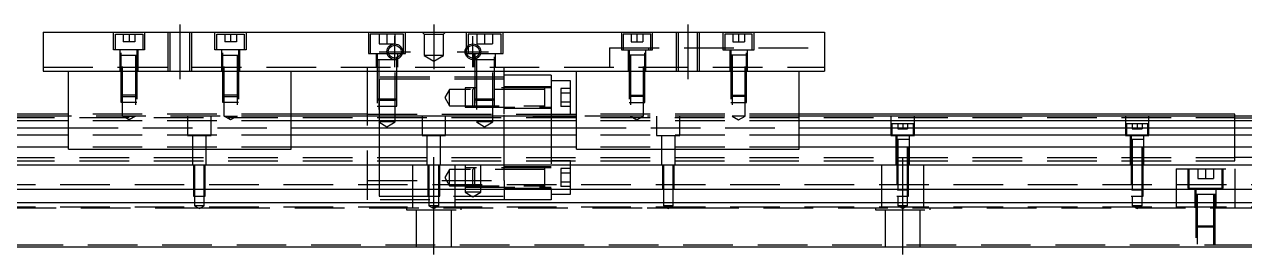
# Model space of a CAD drawing. Extents: x -10 to 720, y -257 to 102.
# Drawn here: x 155.2 to 467.5, y -224.1 to -165.1 of the extents above; entities that cross this region are included whole.
import ezdxf

# ---------------------------------------------------------------- set-up
doc = ezdxf.new("R2010")
doc.units = 0
doc.linetypes.add('CENTER', pattern=[50.8, 31.75, -6.35, 6.35, -6.35])
doc.linetypes.add('DASHED', pattern=[19.05, 12.7, -6.35])
doc.layers.get('0').update_dxf_attribs({"linetype": 'CONTINUOUS'})
doc.layers.add('CENTER', color=1, linetype='CENTER')

msp = doc.modelspace()

# ---------------------------------------------------------------- linework, layer by layer
at = {"color": 7, "linetype": 'CONTINUOUS'}
for p, q in [((160, -167.06), (360, -167.06)), ((160, -167.06), (160, -177.06)), ((360, -167.06), (360, -177.06)), ((160, -177.06), (360, -177.06)), ((166.5, -197.06), (166.5, -177.06)), ((223.5, -197.06), (223.5, -177.06)), ((243, -188.06), (243, -177.06)), ((278, -188.06), (278, -177.06)), ((296.5, -197.06), (296.5, -177.06)), ((353.5, -197.06), (353.5, -177.06)), ((290, -178.06), (278, -178.06)), ((290, -178.06), (290, -188.06)), ((295, -179.56), (290, -179.56)), ((295, -188.06), (295, -179.56)), ((166.5, -188.56), (0, -188.56)), ((166.5, -189.812272), (0, -189.812272)), ((166.5, -188.06), (60.5, -188.06)), ((243, -188.06), (223.5, -188.06)), ((296.5, -188.56), (223.5, -188.56)), ((296.5, -189.812272), (223.5, -189.812272)), ((290, -188.06), (296.5, -188.06)), ((465, -188.06), (353.5, -188.06)), ((520, -188.56), (353.5, -188.56)), ((520, -189.812272), (353.5, -189.812272)), ((465, -188.56), (465, -188.06)), ((0, -191.58668), (166.5, -191.58668)), ((166.5, -193.483076), (0, -193.483076)), ((223.5, -191.58668), (296.5, -191.58668)), ((296.5, -193.483076), (223.5, -193.483076)), ((353.5, -191.58668), (520, -191.58668)), ((520, -193.483076), (353.5, -193.483076)), ((166.5, -196.537372), (0, -196.537372)), ((296.5, -196.537372), (223.5, -196.537372)), ((520, -196.537372), (353.5, -196.537372)), ((166.5, -197.06), (223.5, -197.06)), ((296.5, -197.06), (353.5, -197.06)), ((0, -201.06), (520, -201.06)), ((520, -207.36), (0, -207.36)), ((520, -210.76), (0, -210.76)), ((0, -222.06), (520, -222.06))]:
    msp.add_line(p, q, dxfattribs=at)
at = {"color": 3, "linetype": 'DASHED'}
for p, q in [((178, -171.56), (178, -167.06)), ((178.5, -167.56), (185.5, -167.56)), ((178.5, -171.56), (178.5, -167.56)), ((180.5, -167.56), (180.5, -169.56)), ((182, -167.56), (182, -169.56)), ((183.5, -167.56), (183.5, -169.56)), ((185.5, -167.56), (185.5, -171.56)), ((186, -167.06), (186, -171.56)), ((192.000006, -177.06), (192.000006, -167.06)), ((192.5, -177.06), (192.5, -167.06)), ((197.5, -167.06), (197.5, -177.06)), ((197.999994, -167.06), (197.999994, -177.06)), ((204, -171.56), (204, -167.06)), ((204.5, -167.56), (211.5, -167.56)), ((204.5, -171.56), (204.5, -167.56)), ((206.5, -167.56), (206.5, -169.56)), ((208, -167.56), (208, -169.56)), ((209.5, -167.56), (209.5, -169.56)), ((211.5, -167.56), (211.5, -171.56)), ((212, -167.06), (212, -171.56)), ((243.25, -167.06), (243.25, -172.56)), ((252.25, -167.56), (243.75, -167.56)), ((243.75, -167.56), (243.75, -172.56)), ((246, -167.56), (246, -170.06)), ((248, -167.56), (248, -170.06)), ((250, -167.56), (250, -170.06)), ((252.25, -172.56), (252.25, -167.56)), ((252.75, -172.56), (252.75, -167.06)), ((257.5, -167.56), (257, -167.06)), ((257.5, -167.56), (257.5, -173.06)), ((257.5, -167.56), (262.5, -167.56)), ((262.5, -167.56), (263, -167.06)), ((262.5, -173.06), (262.5, -167.56)), ((268.25, -167.06), (268.25, -172.56)), ((277.25, -167.56), (268.75, -167.56)), ((268.75, -167.56), (268.75, -170.49875)), ((271, -167.56), (271, -170.06)), ((273, -167.56), (273, -170.06)), ((275, -167.56), (275, -170.06)), ((277.25, -172.56), (277.25, -167.56)), ((277.75, -172.56), (277.75, -167.06)), ((308, -167.06), (308, -171.56)), ((315.5, -167.56), (308.5, -167.56)), ((308.5, -167.56), (308.5, -171.56)), ((310.5, -167.56), (310.5, -169.56)), ((312, -167.56), (312, -169.56)), ((313.5, -167.56), (313.5, -169.56)), ((315.5, -171.56), (315.5, -167.56)), ((316, -171.56), (316, -167.06)), ((322.000006, -167.06), (322.000006, -177.06)), ((322.5, -167.06), (322.5, -177.06)), ((327.5, -177.06), (327.5, -167.06)), ((327.999994, -177.06), (327.999994, -167.06)), ((334, -167.06), (334, -171.56)), ((341.5, -167.56), (334.5, -167.56)), ((334.5, -167.56), (334.5, -171.56)), ((336.5, -167.56), (336.5, -169.56)), ((338, -167.56), (338, -169.56)), ((339.5, -167.56), (339.5, -169.56)), ((341.5, -171.56), (341.5, -167.56)), ((342, -171.56), (342, -167.06)), ((186, -171.56), (178, -171.56)), ((179.75, -177.06), (179.75, -171.56)), ((180.000006, -185.06), (179.999977, -171.56)), ((182, -169.56), (180.5, -169.56)), ((183.5, -169.56), (182, -169.56)), ((184.000023, -171.56), (183.999994, -185.06)), ((184.25, -171.56), (184.25, -177.06)), ((212, -171.56), (204, -171.56)), ((205.75, -177.06), (205.75, -171.56)), ((206.000006, -185.06), (205.999977, -171.56)), ((208, -169.56), (206.5, -169.56)), ((209.5, -169.56), (208, -169.56)), ((210.000023, -171.56), (209.999994, -185.06)), ((210.25, -171.56), (210.25, -177.06)), ((246, -170.06), (248, -170.06)), ((248, -170.06), (250, -170.06)), ((268.75, -170.49875), (268.75, -170.982968)), ((268.75, -170.982968), (268.75, -172.56)), ((271, -170.06), (273, -170.06)), ((273, -170.06), (275, -170.06)), ((305, -171.06), (305, -176.06)), ((305, -171.06), (360, -171.06)), ((308, -171.56), (316, -171.56)), ((309.75, -171.56), (309.75, -177.06)), ((309.999977, -171.56), (310.000006, -185.06)), ((310.5, -169.56), (312, -169.56)), ((312, -169.56), (313.5, -169.56)), ((313.999994, -185.06), (314.000023, -171.56)), ((314.25, -177.06), (314.25, -171.56)), ((315, -171.56), (315, -171.06)), ((334, -171.56), (342, -171.56)), ((335.75, -171.56), (335.75, -177.06)), ((335.999977, -171.56), (336.000006, -185.06)), ((336.5, -169.56), (338, -169.56)), ((338, -169.56), (339.5, -169.56)), ((339.999994, -185.06), (340.000023, -171.56)), ((340.25, -177.06), (340.25, -171.56)), ((180, -172.955), (184, -172.96)), ((180, -172.96), (180, -172.955)), ((180, -172.965), (180, -172.96)), ((180.35, -188.56), (180.35, -172.96)), ((183.65, -172.96), (183.65, -188.56)), ((184, -172.955), (184, -172.96)), ((184, -172.96), (184, -172.965)), ((206, -172.96), (210, -172.96)), ((206.35, -188.56), (206.35, -172.96)), ((209.65, -172.96), (209.65, -188.56)), ((243.25, -172.56), (252.75, -172.56)), ((245.25, -172.56), (245.25, -176.06)), ((250.500006, -174.16), (245.499994, -174.16)), ((245.500006, -172.56), (245.500006, -186.06)), ((245.9, -174.16), (245.9, -190.06)), ((250.1, -190.06), (250.1, -174.16)), ((250.499994, -186.06), (250.499994, -172.56)), ((250.75, -176.06), (250.75, -172.56)), ((262.5, -173.06), (257.5, -173.06)), ((257.5, -173.06), (260, -174.503376)), ((260, -174.503376), (262.5, -173.06)), ((268.25, -172.56), (277.75, -172.56)), ((270.25, -172.56), (270.25, -176.06)), ((275.500006, -174.16), (270.499994, -174.16)), ((270.500006, -172.56), (270.500006, -186.06)), ((270.9, -174.16), (270.9, -190.06)), ((275.1, -190.06), (275.1, -174.16)), ((275.499994, -186.06), (275.499994, -172.56)), ((275.75, -176.06), (275.75, -172.56)), ((314, -172.96), (310, -172.96)), ((310.35, -172.96), (310.35, -188.56)), ((313.65, -188.56), (313.65, -172.96)), ((340, -172.955), (336, -172.96)), ((336, -172.955), (336, -172.96)), ((336, -172.96), (336, -172.965)), ((336.35, -172.96), (336.35, -188.56)), ((339.65, -188.56), (339.65, -172.96)), ((340, -172.96), (340, -172.955)), ((340, -172.965), (340, -172.96)), ((160, -176.06), (360, -176.06)), ((243, -177.06), (243, -176.06)), ((278, -177.06), (278, -176.06)), ((278, -178.56), (243, -178.56)), ((246, -179.06), (246, -184.56)), ((278, -179.06), (246, -179.06)), ((290, -181.06), (278, -181.06)), ((184, -183.21), (180, -183.21)), ((180.35, -183.56), (180, -183.21)), ((180.35, -183.56), (183.65, -183.56)), ((184, -183.21), (183.65, -183.56)), ((210, -183.21), (206, -183.21)), ((206.35, -183.56), (206, -183.21)), ((206.35, -183.56), (209.65, -183.56)), ((206.6, -183.659954), (206.6, -183.559986)), ((210, -183.21), (209.65, -183.56)), ((245.5, -184.16), (250.5, -184.16)), ((245.5, -184.16), (245.9, -184.56)), ((250.1, -184.56), (250.5, -184.16)), ((264, -181.71), (262.787564, -183.81)), ((262.787564, -183.81), (264, -185.91)), ((264, -185.91), (264, -181.71)), ((288.4, -181.71), (264, -181.71)), ((290, -181.31), (268, -181.310004)), ((268, -181.310004), (268, -186.309994)), ((270.4, -181.310003), (270.4, -186.309995)), ((270.5, -184.16), (275.5, -184.16)), ((270.5, -184.16), (270.9, -184.56)), ((275.1, -184.56), (275.5, -184.16)), ((288.4, -186.31), (288.4, -181.31)), ((292.5, -181.500598), (292.5, -186.119402)), ((295, -181.500598), (292.5, -181.500598)), ((295, -182.6553), (292.5, -182.6553)), ((310, -183.21), (314, -183.21)), ((310, -183.21), (310.35, -183.56)), ((313.65, -183.56), (310.35, -183.56)), ((313.4, -183.659954), (313.4, -183.559986)), ((313.65, -183.56), (314, -183.21)), ((336, -183.21), (340, -183.21)), ((336, -183.21), (336.35, -183.56)), ((339.65, -183.56), (336.35, -183.56)), ((339.65, -183.56), (340, -183.21)), ((183.999994, -185.06), (180.000006, -185.06)), ((209.999994, -185.06), (206.000006, -185.06)), ((245.500006, -186.06), (250.499994, -186.06)), ((250.1, -184.56), (245.9, -184.56)), ((246, -184.56), (246, -197.06)), ((264, -185.91), (288.4, -185.91)), ((268, -186.309994), (290, -186.31)), ((270.500006, -186.06), (275.499994, -186.06)), ((275.1, -184.56), (270.9, -184.56)), ((278, -186.56), (290, -186.56)), ((295, -184.9647), (292.5, -184.9647)), ((295, -186.119402), (292.5, -186.119402)), ((310.000006, -185.06), (313.999994, -185.06)), ((336.000006, -185.06), (339.999994, -185.06)), ((55, -188.935), (465, -188.935)), ((223.5, -188.06), (166.5, -188.06)), ((205.35, -188.56), (166.5, -188.56)), ((223.5, -189.812272), (166.5, -189.812272)), ((180.35, -188.56), (183.65, -188.56)), ((182, -189.512628), (180.35, -188.56)), ((183.65, -188.56), (182, -189.512628)), ((197, -188.56), (197, -193.56)), ((203, -193.56), (203, -188.56)), ((206.35, -188.56), (209.65, -188.56)), ((208, -189.512628), (206.35, -188.56)), ((209.65, -188.56), (208, -189.512628)), ((223.5, -188.56), (208.65, -188.56)), ((243, -210.06), (243, -188.06)), ((243, -188.06), (290, -188.06)), ((250.1, -190.06), (245.9, -190.06)), ((245.9, -190.06), (248, -191.272436)), ((248, -191.272436), (250.1, -190.06)), ((257, -188.56), (257, -193.56)), ((263, -193.56), (263, -188.56)), ((275.1, -190.06), (270.9, -190.06)), ((270.9, -190.06), (273, -191.272436)), ((273, -191.272436), (275.1, -190.06)), ((278, -201.06), (278, -188.06)), ((285.35, -188.56), (296.5, -188.56)), ((311.35, -188.56), (288.65, -188.56)), ((290, -188.06), (290, -210.06)), ((353.5, -188.06), (296.5, -188.06)), ((353.5, -189.812272), (296.5, -189.812272)), ((313.65, -188.56), (310.35, -188.56)), ((310.35, -188.56), (312, -189.512628)), ((312, -189.512628), (313.65, -188.56)), ((353.5, -188.56), (314.65, -188.56)), ((317, -188.56), (317, -193.56)), ((323, -193.56), (323, -188.56)), ((339.65, -188.56), (336.35, -188.56)), ((336.35, -188.56), (338, -189.512628)), ((338, -189.512628), (339.65, -188.56)), ((377, -188.56), (377, -193.56)), ((383, -193.56), (383, -188.56)), ((437, -188.56), (437, -193.56)), ((443, -193.56), (443, -188.56)), ((465, -194.06), (465, -188.56)), ((470, -189.06), (465, -189.06)), ((166.5, -191.58668), (223.5, -191.58668)), ((223.5, -193.483076), (166.5, -193.483076)), ((197, -193.56), (203, -193.56)), ((198.25, -193.56), (198.25, -201.06)), ((201.75, -201.06), (201.75, -193.56)), ((257, -193.56), (263, -193.56)), ((258.25, -193.56), (258.25, -201.06)), ((261.75, -201.06), (261.75, -193.56)), ((296.5, -191.58668), (353.5, -191.58668)), ((353.5, -193.483076), (296.5, -193.483076)), ((317, -193.56), (323, -193.56)), ((318.25, -193.56), (318.25, -201.06)), ((321.75, -201.06), (321.75, -193.56)), ((377, -193.56), (383, -193.56)), ((382.75, -190.56), (377.25, -190.56)), ((377.25, -190.56), (377.25, -193.56)), ((378.25, -193.56), (378.25, -201.06)), ((378.500006, -193.56), (378.500006, -209.06)), ((378.75, -190.56), (378.75, -191.86)), ((378.75, -191.86), (380, -191.86)), ((380, -190.56), (380, -191.86)), ((380, -191.86), (381.25, -191.86)), ((381.25, -190.56), (381.25, -191.86)), ((381.499994, -209.06), (381.499994, -193.56)), ((381.75, -201.06), (381.75, -193.56)), ((382.75, -193.56), (382.75, -190.56)), ((437, -193.56), (443, -193.56)), ((442.75, -190.56), (437.25, -190.56)), ((437.25, -190.56), (437.25, -193.56)), ((438.25, -193.56), (438.25, -201.06)), ((438.500006, -193.56), (438.500006, -209.06)), ((438.75, -190.56), (438.75, -191.86)), ((438.75, -191.86), (440, -191.86)), ((440, -190.56), (440, -191.86)), ((440, -191.86), (441.25, -191.86)), ((441.25, -190.56), (441.25, -191.86)), ((441.499994, -209.06), (441.499994, -193.56)), ((441.75, -201.06), (441.75, -193.56)), ((442.75, -193.56), (442.75, -190.56)), ((223.5, -196.537372), (166.5, -196.537372)), ((353.5, -196.537372), (296.5, -196.537372)), ((381.5, -194.56), (378.5, -194.56)), ((378.75, -194.56), (378.75, -209.06)), ((381.37533, -194.56), (379.998804, -194.56)), ((381.25, -209.06), (381.25, -194.56)), ((441.5, -194.56), (438.5, -194.56)), ((438.75, -194.56), (438.75, -209.06)), ((441.37533, -194.56), (439.998804, -194.56)), ((441.25, -209.06), (441.25, -194.56)), ((465, -200.06), (465, -194.06)), ((55, -199.185), (465, -199.185)), ((246, -197.06), (246, -201.06)), ((465, -199.06), (470, -199.06)), ((55, -200.06), (465, -200.06)), ((198.500006, -201.06), (198.500006, -207.36)), ((198.75, -201.06), (198.75, -211.56)), ((201.25, -211.56), (201.25, -201.06)), ((201.499994, -207.36), (201.499994, -201.06)), ((246, -201.06), (246, -207.36)), ((254.638098, -212.06), (254.638098, -201.06)), ((258.500006, -201.06), (258.500006, -207.36)), ((258.75, -201.06), (258.75, -211.56)), ((261.25, -211.56), (261.25, -201.06)), ((261.499994, -207.36), (261.499994, -201.06)), ((264, -202.21), (262.787564, -204.31)), ((264, -206.41), (264, -202.21)), ((288.4, -202.21), (264, -202.21)), ((265.361902, -201.06), (265.361902, -212.06)), ((268, -201.06), (268, -208.06)), ((290, -201.81), (268, -201.810004)), ((268, -201.810004), (268, -206.809994)), ((268, -201.810006), (268, -206.809994)), ((270.4, -201.810003), (270.4, -206.809995)), ((272, -208.06), (272, -201.06)), ((278, -205.06), (278, -201.06)), ((290, -201.56), (278, -201.56)), ((288.4, -206.81), (288.4, -201.81)), ((295, -200.06), (290, -200.06)), ((295, -200.06), (290, -200.06)), ((292.5, -202.000598), (292.5, -206.619402)), ((295, -202.000598), (292.5, -202.000598)), ((295, -208.56), (295, -200.06)), ((318.500006, -201.06), (318.500006, -207.36)), ((318.75, -201.06), (318.75, -211.56)), ((321.25, -211.56), (321.25, -201.06)), ((321.499994, -207.36), (321.499994, -201.06)), ((374.638098, -212.06), (374.638098, -201.06)), ((385.361902, -201.06), (385.361902, -212.06)), ((450, -202.06), (465, -202.06)), ((450, -202.06), (450, -207.36)), ((453, -202.06), (453, -207.06)), ((453.25, -202.06), (453.25, -207.06)), ((455.5, -202.06), (455.5, -204.56)), ((457.5, -202.06), (457.5, -204.56)), ((459.5, -202.06), (459.5, -204.56)), ((461.75, -207.06), (461.75, -202.06)), ((462, -207.06), (462, -202.06)), ((465, -202.06), (465, -207.36)), ((243, -205.06), (278, -205.06)), ((262.787564, -204.31), (264, -206.41)), ((278, -205.06), (278, -207.36)), ((295, -203.1553), (292.5, -203.1553)), ((295, -205.4647), (292.5, -205.4647)), ((455.5, -204.56), (457.5, -204.56)), ((457.5, -204.56), (459.5, -204.56)), ((520, -206.21), (0, -206.21)), ((198.500006, -207.36), (198.500006, -209.06)), ((198.500006, -209.06), (201.499994, -209.06)), ((201.499994, -209.06), (201.499994, -207.36)), ((278, -207.335918), (243, -207.335918)), ((246, -207.36), (246, -209.06)), ((246, -209.06), (278, -209.06)), ((258.500006, -207.36), (258.500006, -209.06)), ((258.500006, -209.06), (261.499994, -209.06)), ((261.499994, -209.06), (261.499994, -207.36)), ((264, -206.41), (288.4, -206.41)), ((268, -206.809994), (290, -206.81)), ((272, -208.06), (268, -208.06)), ((268, -208.06), (270, -209.2147)), ((270, -209.2147), (272, -208.06)), ((278, -207.06), (290, -207.06)), ((278, -207.36), (278, -210.06)), ((290, -208.56), (295, -208.56)), ((295, -206.619402), (292.5, -206.619402)), ((378.5, -207.31), (381.5, -207.31)), ((378.5, -207.31), (378.55, -207.36)), ((378.500006, -207.310006), (378.500006, -207.36)), ((378.500006, -209.06), (381.499994, -209.06)), ((378.55, -207.36), (378.75, -207.56)), ((381.25, -207.56), (378.75, -207.56)), ((378.75, -209.06), (378.75, -211.56)), ((381.25, -207.56), (381.45, -207.36)), ((381.25, -211.56), (381.25, -209.06)), ((381.45, -207.36), (381.5, -207.31)), ((381.499994, -207.36), (381.499994, -207.310006)), ((438.5, -207.31), (441.5, -207.31)), ((438.5, -207.31), (438.55, -207.36)), ((438.500006, -207.310006), (438.500006, -207.36)), ((438.500006, -209.06), (441.499994, -209.06)), ((438.55, -207.36), (438.75, -207.56)), ((441.25, -207.56), (438.75, -207.56)), ((438.75, -209.06), (438.75, -211.56)), ((441.25, -207.56), (441.45, -207.36)), ((441.25, -211.56), (441.25, -209.06)), ((441.45, -207.36), (441.5, -207.31)), ((441.499994, -207.36), (441.499994, -207.310006)), ((450, -207.36), (450, -210.76)), ((453, -207.06), (462, -207.06)), ((454.75, -207.06), (454.75, -212.06)), ((460, -208.66), (455, -208.66)), ((455.000006, -207.06), (455.000006, -221.56)), ((455.4, -208.66), (455.4, -221.56)), ((459.6, -221.56), (459.6, -208.66)), ((459.999994, -221.56), (459.999994, -207.06)), ((460.25, -212.06), (460.25, -207.06)), ((465, -207.36), (465, -210.76)), ((520, -211.91), (0, -211.91)), ((55.361902, -212.06), (194.638098, -212.06)), ((194.638098, -212.06), (205.361902, -212.06)), ((201.25, -211.56), (198.75, -211.56)), ((198.75, -211.56), (200, -212.281688)), ((200, -212.281688), (201.25, -211.56)), ((205.361902, -212.06), (314.638098, -212.06)), ((278, -210.06), (243, -210.06)), ((253, -212.06), (253, -212.56)), ((261.25, -211.56), (258.75, -211.56)), ((258.75, -211.56), (260, -212.281688)), ((260, -212.281688), (261.25, -211.56)), ((267, -212.56), (267, -212.06)), ((290, -210.06), (278, -210.06)), ((314.638098, -212.06), (325.361902, -212.06)), ((321.25, -211.56), (318.75, -211.56)), ((318.75, -211.56), (320, -212.281688)), ((320, -212.281688), (321.25, -211.56)), ((325.361902, -212.06), (464.638098, -212.06)), ((373, -212.06), (373, -212.56)), ((381.25, -211.56), (378.75, -211.56)), ((378.75, -211.56), (380, -212.281688)), ((380, -212.281688), (381.25, -211.56)), ((387, -212.56), (387, -212.06)), ((441.25, -211.56), (438.75, -211.56)), ((438.75, -211.56), (440, -212.281688)), ((440, -212.281688), (441.25, -211.56)), ((450, -210.76), (450, -212.06)), ((464.638098, -212.06), (475.361902, -212.06)), ((465, -210.76), (465, -212.06)), ((253, -212.56), (267, -212.56)), ((255.5, -212.56), (255.5, -222.06)), ((264.5, -222.06), (264.5, -212.56)), ((373, -212.56), (387, -212.56)), ((375.5, -212.56), (375.5, -222.06)), ((384.5, -222.06), (384.5, -212.56)), ((455, -216.66), (460, -216.66)), ((455, -216.66), (455.4, -217.06)), ((459.6, -217.06), (455.4, -217.06)), ((459.6, -217.06), (460, -216.66)), ((0, -221.56), (520, -221.56))]:
    msp.add_line(p, q, dxfattribs=at)
at = {"color": 3, "linetype": 'CONTINUOUS'}
for p, q in [((270.4, -181.310003), (270.000003, -181.71)), ((270.000005, -185.91), (270.000005, -181.71)), ((270.4, -186.309995), (270.000005, -185.91)), ((270.4, -201.810003), (270.000003, -202.21)), ((270.000005, -206.41), (270.000005, -202.21)), ((270.4, -206.809995), (270.000005, -206.41))]:
    msp.add_line(p, q, dxfattribs=at)
for centre in [(250, -172.06), (270, -172.06)]:
    msp.add_circle(centre, 2, dxfattribs=at)
at = {"color": 7, "linetype": 'CONTINUOUS'}
for centre in [(250, -172.06), (270, -172.06)]:
    msp.add_circle(centre, 1.65, dxfattribs=at)
at = {"layer": 'CENTER', "color": 1, "linetype": 'CENTER'}
for p, q in [((195, -165.06), (195, -179.06)), ((260, -165.06), (260, -176.503376)), ((325, -165.06), (325, -179.06)), ((250, -176.06), (250, -168.06)), ((270, -176.06), (270, -168.06)), ((246, -172.06), (254, -172.06)), ((266, -172.06), (274, -172.06)), ((260, -224.06), (260, -199.06)), ((380, -224.06), (380, -199.06))]:
    msp.add_line(p, q, dxfattribs=at)

doc.saveas('drawing.dxf')
